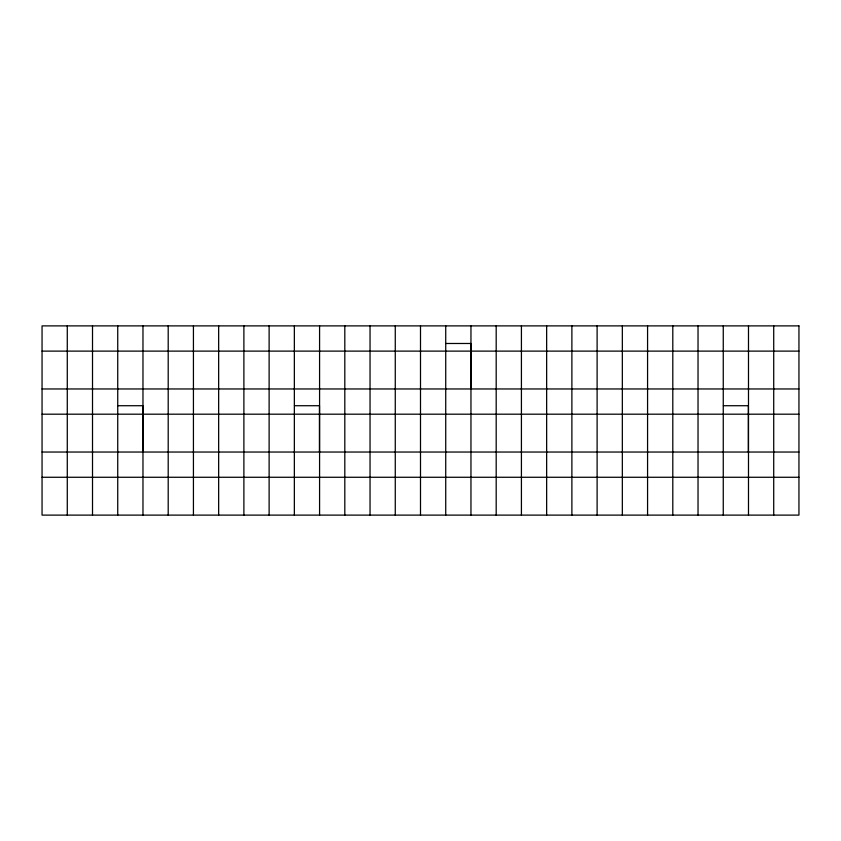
<?xml version="1.0" encoding="UTF-8"?>
<svg xmlns="http://www.w3.org/2000/svg" width="841" height="841" viewBox="0 0 841 841"><rect width="100%" height="100%" fill="white"/><g stroke="black" fill="none" stroke-linecap="round" stroke-linejoin="round"><path stroke-width="1.26" d="M445.835 343.485L470.855 343.485L470.855 388.857M42.05 351.118L798.95 351.118M42.05 388.963L798.95 388.963M117.845 405.719L142.865 405.719L142.865 451.932M294.455 405.719L319.475 405.719L319.475 451.932M723.365 405.719L748.385 405.719L748.385 451.932M42.05 414.192L798.95 414.192M42.05 452.038L798.95 452.038M42.05 477.267L798.95 477.267M773.72 325.887L773.72 515.112M748.49 325.887L748.49 515.112M723.26 325.887L723.26 515.112M698.03 325.887L698.03 515.112M672.8 325.887L672.8 515.112M647.57 325.887L647.57 515.112M622.34 325.887L622.34 515.112M597.11 325.887L597.11 515.112M571.88 325.887L571.88 515.112M546.65 325.887L546.65 515.112M521.42 325.887L521.42 515.112M496.19 325.887L496.19 515.112M470.96 325.887L470.96 515.112M445.73 325.887L445.73 515.112M420.5 325.887L420.5 515.112M395.27 325.887L395.27 515.112M370.04 325.887L370.04 515.112M344.81 325.887L344.81 515.112M319.58 325.887L319.58 515.112M294.35 325.887L294.35 515.112M269.12 325.887L269.12 515.112M243.89 325.887L243.89 515.112M218.66 325.887L218.66 515.112M193.43 325.887L193.43 515.112M168.2 325.887L168.2 515.112M142.97 325.887L142.97 515.112M117.74 325.887L117.74 515.112M92.51 325.887L92.51 515.112M67.28 325.887L67.28 515.112M798.95 325.887L42.05 325.887L42.05 515.112L798.95 515.112L798.95 325.887"/></g></svg>
